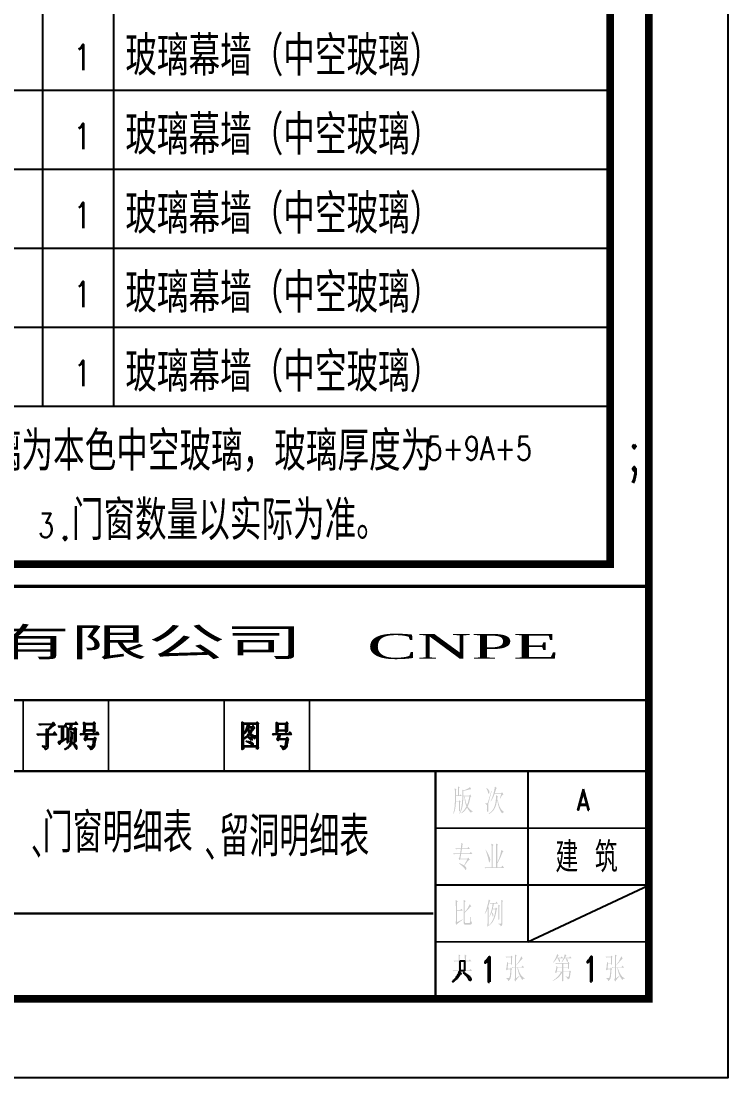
# Model space of a CAD drawing. Extents: x 535358 to 858566, y -185481 to -98609.
# Drawn here: x 637413 to 646359, y -162258 to -148887 of the extents above; entities that cross this region are included whole.
import ezdxf

# ---------------------------------------------------------------- set-up
doc = ezdxf.new("R2010")
doc.units = 0
doc.header["$LTSCALE"] = 1000
doc.header["$MEASUREMENT"] = 0
doc.layers.get('0').update_dxf_attribs({"linetype": 'CONTINUOUS'})
for name, color, linetype in [('1', 3, 'CONTINUOUS'), ('GROUND', 2, 'CONTINUOUS'), ('PUB_TEXT', 7, 'CONTINUOUS'), ('PUB_TITLE', 4, 'CONTINUOUS'), ('WINDOW', 2, 'CONTINUOUS')]:
    doc.layers.add(name, color=color, linetype=linetype)
doc.styles.add('-HZTXTSIMPLEX', font='SIMPLEX.shx', dxfattribs={"bigfont": 'HZTXT.shx'})
doc.styles.add('-华文新魏', font='SIMKAI.TTF', dxfattribs={"width": 1.5})
doc.styles.add('_OCHINESE', font='simplex.shx', dxfattribs={"bigfont": 'OCHINESE.shx'})
doc.styles.add('CHINESE-3', font='romand.shx', dxfattribs={"width": 0.8, "bigfont": 'ochinese.shx'})
doc.styles.add('OCHINESE', font='TXT', dxfattribs={"width": 0.7, "height": 200, "bigfont": 'OCHINESE'})
doc.styles.add('RT', font='TIMES.TTF', dxfattribs={"width": 1.5})

msp = doc.modelspace()

# ---------------------------------------------------------------- hatches: boundary and pattern name
at = {"layer": '1'}
h = msp.add_hatch(color=256, dxfattribs=at)
h.paths.add_polyline_path([(637749.6, -158064.7), (637749.6, -157917), (637859.8, -157917), (637835.5, -157884.1), (637818.8, -157909.8), (637749.6, -157909.8), (637749.6, -157881.2), (637761.2, -157872.2), (637751.8, -157863.2), (637762.9, -157852.1), (637773.1, -157842.3), (637782.9, -157832.9), (637791.9, -157824.8), (637800.4, -157817.5), (637808.1, -157810.7), (637821.4, -157801.8), (637832, -157797.5), (637839.7, -157797.1), (637818.8, -157762.5), (637803.9, -157780.8), (637642.5, -157780.8), (637651, -157792.8), (637661.3, -157789.4), (637672, -157788.1), (637805.1, -157788.1), (637747.5, -157858.5), (637732.6, -157845.3), (637733.9, -157892.7), (637733.9, -157909.8), (637618.2, -157909.8), (637626.7, -157921.7), (637637.4, -157918.3), (637647.6, -157917), (637733.9, -157917), (637733.9, -158044.6), (637731.3, -158060.4), (637725.3, -158064.3), (637718.1, -158063.4), (637707.8, -158062.2), (637694.2, -158059.6), (637687.8, -158058.3), (637687.8, -158065.6), (637701, -158072.8), (637711.2, -158080.9), (637718.1, -158090.3), (637721.9, -158100.1), (637722.3, -158104.8), (637733.9, -158098), (637742.4, -158089), (637747.5, -158077.9)])
h.paths.add_polyline_path([(638013, -157849.6), (638090.3, -157849.6), (638090.3, -158011.8), (638105.2, -157999.8), (638104.8, -157983.2), (638104, -157951.6), (638104, -157855.5), (638113.8, -157846.6), (638096.7, -157827.4), (638087.3, -157842.3), (638039.9, -157842.3), (638045.9, -157822.7), (638051, -157806.4), (638055.3, -157793.2), (638058.7, -157783), (638059.1, -157782.1), (638126.2, -157782.1), (638107.4, -157756.5), (638093.7, -157774.9), (637978, -157774.9), (637986.6, -157786.8), (637997.2, -157783.4), (638007.5, -157782.1), (638039.9, -157782.1), (638039.1, -157793.2), (638037.8, -157807.7), (638035.7, -157825.7), (638034, -157842.3), (638013.9, -157842.3), (637998.1, -157830.4), (637998.5, -157845.3), (637998.9, -157860.7), (637998.9, -157892.7), (637999.4, -157909.3), (637999.4, -157943.9), (637998.9, -157961.4), (637998.9, -157977.6), (637998.5, -157993), (637998.5, -158007.5), (637998.1, -158017.8), (638013, -158004.1)])
h.paths.add_polyline_path([(637963.1, -157981.5), (637978.9, -157971.2), (637983.6, -157968.2), (637981.4, -157962.3), (637943.5, -157980.2), (637943.5, -157816.7), (637985.7, -157816.7), (637968.6, -157792.8), (637956.3, -157809), (637888, -157809), (637896.5, -157821), (637906.7, -157817.5), (637917.4, -157816.7), (637929.8, -157816.7), (637929.8, -157986.2), (637913.6, -157993.9), (637901.2, -157999.4), (637891.8, -158003.2), (637885.8, -158005.4), (637885, -158005.8), (637897.4, -158034), (637902.9, -158024.6), (637910.2, -158017.8), (637914, -158014.8), (637920, -158010.5), (637927.7, -158004.9), (637937.5, -157998.1), (637949.4, -157990.4)])
h.paths.add_polyline_path([(638051.9, -158016), (638053.6, -158006.7), (638055.3, -157994.7), (638056.6, -157981), (638057.9, -157964.8), (638058.3, -157946.9), (638058.7, -157927.3), (638059.1, -157906.8), (638068.5, -157896.1), (638044.2, -157876.5), (638044.6, -157893.5), (638044.6, -157926), (638043.8, -157957.6), (638043.3, -157972.5), (638041.6, -157990.9), (638038.6, -158007.1), (638035.2, -158021.6), (638030.5, -158034.4), (638026.7, -158043.4), (638021.1, -158051.5), (638014.7, -158059.6), (638006.6, -158068.1), (637996.8, -158076.7), (637985.7, -158085.2), (637973.3, -158093.7), (637965.7, -158098.9), (637968.6, -158103.1), (637981.9, -158096.3), (637993.4, -158089.5), (638003.6, -158082.6), (638013, -158076.2), (638021.1, -158069.4), (638025.4, -158065.6), (638034, -158055.7), (638040.8, -158044.2), (638046.8, -158031)])
h.paths.add_polyline_path([(638093.7, -158037.8), (638083, -158028.9), (638069.8, -158018.2), (638060, -158010.1), (638057.9, -158014.8), (638068.1, -158028), (638077.1, -158039.5), (638084.3, -158049.3), (638089.4, -158056.6), (638097.1, -158069), (638104, -158081.4), (638108.2, -158089.5), (638115.1, -158098.9), (638119.7, -158089.9), (638120.2, -158074.5), (638115.5, -158061.3), (638113.8, -158058.3), (638109.1, -158052.8), (638102.7, -158045.9)])
h.paths.add_polyline_path([(638343.4, -157837.6), (638343.4, -157786.8), (638351.6, -157776.1), (638337, -157758.2), (638327.6, -157773.2), (638223.9, -157773.2), (638208.1, -157761.2), (638208.5, -157776.6), (638209, -157792.4), (638209, -157857.2), (638208.5, -157873), (638208.1, -157888), (638208.1, -157888.8), (638223.9, -157881.2), (638223.9, -157866.2), (638328.5, -157866.2), (638328.5, -157882.9), (638344.3, -157873.5), (638343.9, -157864.9), (638343.9, -157853)])
h.paths.add_polyline_path([(638223.9, -157780.8), (638328.5, -157780.8), (638328.5, -157858.5), (638223.9, -157858.5)], flags=16)
h.paths.add_polyline_path([(638254.2, -157912.7), (638393.8, -157912.7), (638374.6, -157885.8), (638361.4, -157905.1), (638158.6, -157905.1), (638167.1, -157917), (638176.5, -157912.7), (638236.3, -157912.7), (638232.9, -157929.8), (638229.5, -157944.3), (638227.8, -157948.6), (638220.9, -157961.8), (638215.4, -157968.2), (638227.8, -157989.2), (638237.6, -157975.5), (638334.1, -157975.5), (638331.1, -158000.7), (638328.1, -158021.6), (638325.1, -158038.2), (638321.7, -158051.5), (638318.3, -158060), (638314.8, -158065.1), (638314, -158065.6), (638307.6, -158067.7), (638298.6, -158067.7), (638287.9, -158065.6), (638274.3, -158061.3), (638262.8, -158056.6), (638261.5, -158062.6), (638274.3, -158071.5), (638284.1, -158080.9), (638290.5, -158090.8), (638293.9, -158101), (638293.9, -158103.1), (638306.7, -158098), (638316.1, -158092.9), (638318.3, -158091.2), (638326.8, -158083.1), (638332.8, -158074.5), (638335.3, -158068.6), (638337.9, -158058.7), (638340.9, -158045.5), (638343.9, -158028), (638346.9, -158007.1), (638349.8, -157984.5), (638360.1, -157974.2), (638344.3, -157951.6), (638332.8, -157968.2), (638239.3, -157968.2)])
h = msp.add_hatch(color=256, dxfattribs=at)
h.paths.add_polyline_path([(640410.1, -158040.8), (640410.1, -157785.1), (640416.5, -157776.1), (640402, -157758.2), (640393.4, -157771.9), (640228.7, -157771.9), (640212, -157758.2), (640212.4, -157775.3), (640212.9, -157791.5), (640212.9, -158074.1), (640212.4, -158089.9), (640212, -158103.1), (640227.8, -158094.2), (640227.8, -158068.6), (640395.6, -158068.6), (640395.6, -158100.1), (640411.4, -158088.2), (640410.5, -158073.3), (640410.5, -158057.5)])
h.paths.add_polyline_path([(640227.8, -157971.2), (640238.5, -157965.7), (640248.7, -157959.7), (640259, -157953.3), (640268.8, -157946), (640278.2, -157938.4), (640287.6, -157929.8), (640297, -157920.9), (640305.9, -157911.5), (640307.2, -157909.8), (640315.8, -157920.4), (640324.3, -157930.2), (640333.3, -157939.2), (640342.6, -157946.9), (640352.5, -157953.7), (640363.1, -157959.3), (640372.5, -157963.5), (640377.2, -157953.3), (640387, -157946), (640391.3, -157944.3), (640391.3, -157938.4), (640378.5, -157936.6), (640367, -157934.1), (640355.9, -157930.2), (640345.6, -157925.1), (640336.2, -157919.1), (640327.7, -157911.5), (640319.6, -157902.9), (640315.8, -157897.8), (640324.7, -157884.1), (640332.4, -157871.8), (640339.2, -157860.7), (640343.9, -157852.6), (640352.5, -157841), (640361.4, -157833.3), (640365.3, -157831.6), (640347.3, -157804.7), (640337.9, -157819.7), (640285.4, -157819.7), (640291.4, -157806.4), (640293.6, -157803), (640302.1, -157794.1), (640282, -157779.1), (640395.6, -157779.1), (640395.6, -158061.3), (640227.8, -158061.3)], flags=16)
h.paths.add_polyline_path([(640267.5, -158004.1), (640267.5, -157998.1), (640295.7, -158002.4), (640307.6, -158004.9), (640317.5, -158007.5), (640326, -158010.1), (640332.4, -158013.1), (640338.4, -158017.8), (640345.6, -158028.4), (640347.3, -158041.7), (640346.5, -158046.8), (640341.8, -158051.5), (640332.4, -158043.4), (640330.7, -158040.8), (640324.7, -158035.3), (640316.6, -158029.3), (640306.8, -158023.3), (640295.7, -158016.9), (640282.5, -158010.5)], flags=0)
h.paths.add_polyline_path([(640227.8, -157965.2), (640227.8, -157779.1), (640279.9, -157779.1), (640278.6, -157790.2), (640275.2, -157804.7), (640270.1, -157822.2), (640267.5, -157830.4), (640262.8, -157844.4), (640257.3, -157858.5), (640251.7, -157872.2), (640245.7, -157885.8), (640239.3, -157899.1), (640242.3, -157902.1), (640249.6, -157891), (640256.8, -157879), (640263.7, -157866.6), (640270.5, -157853.4), (640276.5, -157839.7), (640278.2, -157836.3), (640281.6, -157850), (640286.3, -157864.1), (640291.8, -157878.2), (640297.8, -157892.7), (640300, -157897.8), (640293.1, -157906.8), (640285.4, -157915.7), (640276.9, -157924.7), (640267.9, -157933.7), (640258.1, -157942.2), (640247.9, -157950.3), (640236.8, -157958.8)], flags=16)
h.paths.add_polyline_path([(640288.4, -157948.6), (640289.7, -157942.6), (640295.7, -157944.3), (640308.5, -157949), (640318.7, -157953.3), (640326.4, -157957.6), (640333.7, -157967), (640334.5, -157981.5), (640331.1, -157991.3), (640324.3, -157984.5), (640318.7, -157977.6), (640311.1, -157969.1), (640300.8, -157959.7)], flags=0)
h.paths.add_polyline_path([(640307.2, -157885.8), (640301.7, -157876), (640295.7, -157864.1), (640290.1, -157850), (640284.2, -157833.3), (640282, -157827.4), (640337.9, -157827.4), (640331.5, -157842.3), (640324.7, -157856), (640318.3, -157868.3), (640311.5, -157879.9)], flags=16)
h.paths.add_polyline_path([(640780.6, -157837.6), (640780.6, -157786.8), (640788.7, -157776.1), (640774.2, -157758.2), (640764.8, -157773.2), (640661.1, -157773.2), (640645.3, -157761.2), (640645.7, -157776.6), (640646.2, -157792.4), (640646.2, -157857.2), (640645.7, -157873), (640645.3, -157888), (640645.3, -157888.8), (640661.1, -157881.2), (640661.1, -157866.2), (640765.7, -157866.2), (640765.7, -157882.9), (640781.5, -157873.5), (640781.1, -157864.9), (640781.1, -157853)])
h.paths.add_polyline_path([(640661.1, -157780.8), (640765.7, -157780.8), (640765.7, -157858.5), (640661.1, -157858.5)], flags=16)
h.paths.add_polyline_path([(640691.4, -157912.7), (640831, -157912.7), (640812.2, -157885.8), (640798.6, -157905.1), (640595.8, -157905.1), (640604.3, -157917), (640613.7, -157912.7), (640673.5, -157912.7), (640670.1, -157929.8), (640666.6, -157944.3), (640664.9, -157948.6), (640658.1, -157961.8), (640652.6, -157968.2), (640664.9, -157989.2), (640674.8, -157975.5), (640771.2, -157975.5), (640768.2, -158000.7), (640765.3, -158021.6), (640762.3, -158038.2), (640758.9, -158051.5), (640755.4, -158060), (640751.9, -158065.3), (640744.8, -158067.7), (640735.8, -158067.7), (640725.1, -158065.6), (640711.5, -158061.3), (640699.9, -158056.6), (640698.7, -158062.6), (640711.5, -158071.5), (640721.3, -158080.9), (640727.7, -158090.8), (640731.1, -158101), (640731.1, -158103.1), (640743.9, -158098), (640753.3, -158092.9), (640755.4, -158091.2), (640764, -158083.1), (640770, -158074.5), (640772.5, -158068.6), (640775.1, -158058.7), (640778.1, -158045.5), (640781.1, -158028), (640784, -158007.1), (640787, -157984.5), (640797.3, -157974.2), (640781.5, -157951.6), (640770, -157968.2), (640676.9, -157968.2)])
h = msp.add_hatch(color=256, dxfattribs=at)
h.paths.add_polyline_path([(643029, -160735.8), (643029, -160719.7), (643028.6, -160707), (643028.2, -160697.7), (643051, -160714.2), (643043.8, -160723.1), (643043.8, -160776.4), (643081.4, -160776.4), (643093.7, -160758.6), (643111.4, -160784), (643043.8, -160784), (643043.8, -160898.1), (643087.3, -160898.1), (643100.8, -160879), (643119.9, -160905.7), (642904.7, -160905.7), (642894.2, -160906.5), (642884, -160910.3), (642875.6, -160898.1), (642950.4, -160898.1), (642950.4, -160784), (642918.3, -160784), (642907.7, -160784.8), (642897.6, -160788.2), (642889.1, -160776.4), (642950.4, -160776.4), (642950.4, -160737.5), (642950, -160721.8), (642949.5, -160707.5), (642949.1, -160694.8), (642972.4, -160709.6), (642964.8, -160720.1), (642964.8, -160776.4), (643029.4, -160776.4), (643029.4, -160754.8)])
h.paths.add_polyline_path([(643071.7, -160993.2), (643065.3, -160983.4), (643057.7, -160974.1), (643048.9, -160964), (643039.1, -160953.8), (643028.6, -160943.3), (643016.7, -160932.3), (643018, -160926.4), (643023.1, -160929.8), (643038.7, -160939.9), (643052.7, -160949.2), (643064.5, -160957.7), (643074.6, -160965.7), (643083.1, -160972.4), (643089.9, -160978.8), (643094.9, -160984.3), (643097.9, -160988.9), (643099.6, -160993.2), (643103.4, -161007.9), (643102.1, -161021.5), (643101.3, -161024), (643096.2, -161027), (643089, -161020.6), (643079.3, -161005), (643077.6, -161002)])
h.paths.add_polyline_path([(642928, -160999.9), (642909.8, -161018.1), (642900.5, -161026.5), (642890.8, -161034.6), (642880.7, -161042.2), (642878.5, -161036.3), (642888.3, -161026.5), (642898, -161016.4), (642906.9, -161006.3), (642915.3, -160995.7), (642922.9, -160985.5), (642930.1, -160975.4), (642936.9, -160965.3), (642945.7, -160949.6), (642953.3, -160935.7), (642958.4, -160923.8), (642961.8, -160914.5), (642983.8, -160941.2), (642972.4, -160947.1), (642962.2, -160959.8), (642952.5, -160972), (642943.6, -160982.6), (642935.6, -160991.9)])
h.paths.add_polyline_path([(642964.8, -160784), (642964.8, -160898.1), (643029.4, -160898.1), (643029.4, -160784)], flags=17)
h.paths.add_polyline_path([(642985, -160270.1), (642971.9, -160278.9), (642960.5, -160287.8), (642950.4, -160295.8), (642941.5, -160303.4), (642934.3, -160310.6), (642928.4, -160317), (642923.8, -160323.3), (642911.5, -160298), (642913.6, -160293.3), (642915.7, -160277.2), (642915.7, -160100.6), (642915.3, -160080.3), (642915.3, -160045.7), (642914.9, -160031.3), (642914.9, -160018.2), (642914.5, -160006.8), (642939.4, -160023.3), (642930.1, -160035.1), (642930.1, -160134.4), (642972.8, -160134.4), (642985, -160116.7), (643002.8, -160142), (642930.1, -160142), (642930.1, -160287.4), (642999.8, -160253.2), (643000.7, -160259.5), (642999, -160260.3)])
h.paths.add_polyline_path([(643042.1, -160300.9), (643032.4, -160297.1), (643029, -160284.9), (643028.6, -160283.2), (643028.6, -160167.4), (643039.6, -160157.6), (643049.7, -160147.9), (643059, -160139.1), (643067.5, -160130.2), (643075.5, -160121.3), (643080.6, -160115.4), (643091.1, -160103.1), (643100.8, -160094.3), (643109.3, -160089.6), (643111.8, -160088.3), (643091.1, -160060.4), (643086.9, -160071), (643081, -160083.7), (643073.4, -160097.6), (643068.3, -160106.5), (643060.7, -160117.9), (643053.1, -160128.9), (643044.6, -160139.5), (643036.2, -160149.6), (643028.6, -160158.5), (643028.6, -160033.4), (643039.1, -160021.6), (643013.4, -160003.8), (643013.4, -160017.8), (643013.8, -160032.6), (643014.2, -160048.6), (643014.2, -160292), (643015.9, -160306), (643021.8, -160315.3), (643031.1, -160319.5), (643037, -160320.4), (643091.1, -160320.4), (643102.5, -160318.2), (643109.7, -160314.4), (643117.7, -160305.1), (643121.1, -160298), (643113.9, -160288.7), (643109.7, -160275.6), (643107.6, -160264.1), (643106.3, -160248.9), (643105.5, -160230.8), (643105.5, -160223.6), (643100.4, -160223.6), (643099.6, -160246.4), (643098.7, -160264.1), (643097.9, -160278.1), (643096.2, -160287), (643096.2, -160287.4), (643089.9, -160299.2), (643084.8, -160300.9)])
h.paths.add_polyline_path([(643046.3, -159599.8), (643047.2, -159610.4), (643045.5, -159625.2), (643043.8, -159628.5), (643037, -159626.8), (643027.7, -159613.3), (643024.8, -159608.7), (643019.3, -159601.9), (643012.5, -159594.3), (643004.1, -159585.8), (642994.3, -159577), (642983.4, -159567.7), (642971.1, -159557.5), (642957.2, -159546.5), (642959.3, -159540.6), (642967.3, -159544), (642979.1, -159549.5), (643000.3, -159559.6), (643009.6, -159565.1), (643018.4, -159570.2), (643020.1, -159567.3), (643025.6, -159558), (643031.5, -159547), (643038.3, -159535.1), (643045.5, -159522), (643053.5, -159507.2), (643062, -159491.6), (642971.5, -159491.6), (642964.3, -159503.4), (642950.8, -159485.7), (642952.9, -159483.2), (642960.1, -159470.9), (642962.2, -159462.4), (642965.2, -159447.7), (642968.6, -159426.1), (642911.5, -159426.1), (642900.9, -159427.4), (642890.8, -159430.8), (642882.3, -159418.9), (642969.4, -159418.9), (642971.1, -159409.6), (642973.2, -159394.8), (642975.7, -159379.2), (642977.9, -159362.3), (642939.4, -159362.3), (642928.8, -159363.6), (642918.7, -159366.9), (642910.2, -159355.1), (642978.7, -159355.1), (642980.4, -159342.8), (642982.5, -159323), (642983.8, -159306.5), (642984.6, -159293.4), (642985, -159283.7), (643007.9, -159301.4), (642999.8, -159309), (642997.7, -159323.4), (642995.6, -159339), (642993.5, -159355.1), (643061.1, -159355.1), (643074.6, -159335.7), (643093.2, -159362.3), (642992.2, -159362.3), (642991, -159372), (642988.8, -159387.2), (642986.3, -159402.9), (642984.2, -159418.9), (643089.9, -159418.9), (643104.6, -159398.2), (643124.5, -159426.1), (642982.9, -159426.1), (642980.8, -159438.4), (642977.9, -159454.8), (642974.9, -159469.6), (642972.8, -159482.7), (643063.2, -159482.7), (643072.5, -159469.2), (643091.1, -159499.2), (643089.4, -159499.6), (643080.1, -159503.9), (643070.4, -159511.5), (643061.1, -159522.9), (643056.5, -159529.2), (643049.3, -159539.4), (643041.3, -159549.9), (643032.8, -159561.3), (643023.5, -159573.2), (643034.1, -159581.6), (643042.5, -159591.3)])
h.paths.add_polyline_path([(643707.7, -160805.9), (643724.6, -160786.5), (643731.4, -160778), (643743.2, -160764.5), (643752.9, -160755.2), (643760.1, -160750.6), (643762.7, -160749.7), (643744.1, -160718.5), (643733.1, -160745.5), (643726.7, -160758.6), (643720, -160771.7), (643719.1, -160773.4), (643712.8, -160784.4), (643706, -160794.9), (643698, -160806.4), (643689.5, -160817.8), (643680.2, -160829.2), (643679.4, -160830), (643680.7, -160835.9), (643690, -160825.8), (643698.8, -160815.7)], flags=17)
h.paths.add_polyline_path([(643730.1, -160977.5), (643724.2, -160965.3), (643718.3, -160952.2), (643713.2, -160939.1), (643708.6, -160925.1), (643704.3, -160910.7), (643700.5, -160896.4), (643697.6, -160881.2), (643695, -160865.5), (643677.3, -160865.5), (643677.3, -160997.8), (643717, -160969.5), (643719.1, -160975.4), (643714.1, -160980.9), (643702.6, -160992.7), (643692.9, -161003.7), (643684.5, -161014.3), (643676.9, -161024.4), (643670.9, -161033.7), (643665.9, -161042.2), (643656.6, -161012.6), (643662.1, -161002), (643663.8, -160986), (643663.8, -160865.5), (643640.1, -160865.5), (643629.5, -160870.2), (643621.5, -160858.3), (643663.8, -160858.3), (643663.8, -160751.4), (643663.3, -160736.6), (643663.3, -160713), (643662.9, -160703.7), (643662.9, -160696.5), (643687.9, -160712.5), (643677.3, -160724.4), (643677.3, -160858.3), (643747, -160858.3), (643760.5, -160837.2), (643780.4, -160865.5), (643700.1, -160865.5), (643701, -160867.6), (643706.9, -160885.4), (643712.8, -160902.3), (643719.1, -160917.9), (643725.9, -160931.9), (643732.6, -160944.6), (643739.4, -160956), (643746.6, -160966.1), (643754.2, -160974.6), (643761.8, -160982.2), (643769.4, -160988.1), (643777.4, -160992.7), (643785.5, -160996.1), (643785.5, -161002), (643783.4, -161002.5), (643771.1, -161004.6), (643763.1, -161011.3), (643759.7, -161021.5), (643752.1, -161012.2), (643744.5, -161001.2), (643737.3, -160989.8)])
h.paths.add_polyline_path([(643571.6, -161014.7), (643576.3, -161026.1), (643577.5, -161035), (643589, -161026.5), (643597.8, -161017.2), (643604.2, -161007.1), (643605.9, -161003.7), (643609.7, -160990.2), (643613, -160975.4), (643615.2, -160960.6), (643616, -160947.9), (643617.3, -160933.6), (643618.5, -160917.1), (643619.8, -160898.9), (643620.2, -160892.1), (643627.4, -160882), (643613, -160862.6), (643604.6, -160877.4), (643570.4, -160877.4), (643576.7, -160810.6), (643613, -160810.6), (643613, -160828.3), (643627.4, -160821.1), (643627.4, -160808.9), (643627, -160794.9), (643626.6, -160779.3), (643626.6, -160737.9), (643633.8, -160729), (643620.2, -160711.3), (643610.9, -160726.1), (643546.7, -160726.1), (643554.7, -160737.9), (643566.1, -160733.2), (643613, -160733.2), (643613, -160803.4), (643576.7, -160803.4), (643563.2, -160791.1), (643561.9, -160812.7), (643560.6, -160830.4), (643559.4, -160844.8), (643558.1, -160855.8), (643558.1, -160858.3), (643554.3, -160874.4), (643548.8, -160882), (643562.3, -160899.8), (643571.6, -160885), (643606.7, -160885), (643605.4, -160902.3), (643604.2, -160918.8), (643602.9, -160934.4), (643601.6, -160949.2), (643600.4, -160960.6), (643597, -160980.1), (643591.9, -160991.5), (643587.3, -160994.8), (643575.4, -160997), (643571.6, -160996.1), (643561.9, -160994.4), (643553.9, -160991.9), (643552.6, -160999.1), (643564, -161005.4)])
h.paths.add_polyline_path([(644161.2, -160789.5), (644151.5, -160798.8), (644149.3, -160792.8), (644156.1, -160783.1), (644163.3, -160771.7), (644170.5, -160759), (644177.2, -160745.5), (644183.2, -160732.4), (644188.6, -160718.9), (644193.3, -160704.5), (644197.1, -160690.6), (644217.8, -160709.6), (644214.8, -160712.5), (644207.7, -160722.3), (644197.9, -160737.9), (644242.7, -160737.9), (644255, -160720.1), (644272.7, -160745.5), (644212.7, -160745.5), (644219.1, -160751), (644228, -160760.7), (644233.4, -160770.4), (644234.3, -160778.9), (644229.2, -160791.1), (644226.7, -160793.7), (644220.8, -160791.1), (644220.3, -160786.5), (644216.5, -160770.4), (644212.7, -160759.9), (644206.4, -160745.5), (644193.7, -160745.5), (644191.6, -160748.9), (644184, -160760.7), (644176.4, -160772.1), (644169.6, -160779.7)])
h.paths.add_polyline_path([(644254.2, -160791.1), (644257.1, -160786.9), (644265.1, -160773), (644271.9, -160759.9), (644277.8, -160747.6), (644282, -160736.2), (644282.5, -160735.4), (644287.5, -160720.1), (644291.8, -160705.8), (644295.6, -160691.8), (644316.3, -160711.3), (644313.3, -160713.4), (644305.7, -160722.3), (644296.8, -160737.9), (644349.7, -160737.9), (644361.9, -160720.1), (644379.7, -160745.5), (644313.3, -160745.5), (644315, -160747.2), (644325.6, -160757.3), (644331.9, -160766.2), (644334.4, -160774.2), (644331.1, -160788.2), (644327.3, -160793.3), (644321.8, -160789.9), (644320.1, -160785.2), (644316.3, -160770.4), (644313.3, -160761.1), (644307, -160745.5), (644292.6, -160745.5), (644284.6, -160758.6), (644277.8, -160769.2), (644274.9, -160773.8), (644267.3, -160784), (644257.1, -160795.8)])
h.paths.add_polyline_path([(644274.9, -160999.9), (644275.3, -161015.6), (644275.7, -161032), (644260.5, -161039.2), (644260.5, -161035), (644260.9, -161021), (644261.3, -161005.8), (644261.3, -160923.4), (644258.8, -160928.5), (644251.6, -160940.7), (644244, -160952.2), (644236, -160963.1), (644227.5, -160972.9), (644218.7, -160982.2), (644209.4, -160990.2), (644204.3, -160994.8), (644194.6, -161002), (644184.8, -161008.8), (644174.7, -161015.1), (644164.6, -161021), (644154, -161026.5), (644143, -161032), (644141.7, -161027.4), (644149.3, -161022.7), (644159.1, -161016), (644168.8, -161008.8), (644178.5, -161001.2), (644197.9, -160984.3), (644205.6, -160976.7), (644214, -160967), (644222.5, -160956.8), (644230.1, -160945.4), (644237.2, -160933.6), (644243.6, -160920.5), (644191.6, -160920.5), (644184.4, -160935.3), (644168.8, -160917.5), (644178.1, -160908.6), (644178.9, -160905.2), (644181.9, -160891.7), (644184.4, -160876.9), (644187.4, -160860.9), (644189.5, -160843.1), (644205.1, -160858.3), (644261.3, -160858.3), (644261.3, -160812.3), (644204.3, -160812.3), (644193.7, -160813.1), (644183.6, -160816.5), (644175.1, -160804.7), (644329.8, -160804.7), (644340.4, -160789.9), (644354.7, -160810.6), (644346.7, -160818.2), (644346.7, -160850.3), (644347.1, -160864.7), (644347.6, -160874.4), (644333.2, -160883.3), (644333.2, -160865.5), (644274.9, -160865.5), (644274.9, -160913.3), (644350.5, -160913.3), (644361.1, -160898.1), (644375.4, -160919.2), (644366.1, -160928.1), (644365.7, -160931.5), (644363.6, -160951.7), (644361.5, -160967), (644360.2, -160977.1), (644359, -160983), (644354.7, -160996.1), (644354.3, -160997.4), (644345.4, -161006.7), (644342.1, -161009.2), (644331.1, -161014.3), (644330.2, -161007.1), (644325.2, -160997), (644316.7, -160987.7), (644304, -160978.4), (644304, -160972.4), (644305.3, -160972.9), (644320.5, -160978.4), (644331.1, -160981.3), (644337.4, -160981.3), (644345.4, -160972.4), (644345.9, -160970.8), (644347.6, -160960.6), (644349.2, -160943.7), (644351.8, -160920.5), (644274.9, -160920.5)])
h.paths.add_polyline_path([(644192.9, -160913.3), (644195.8, -160895.1), (644199.2, -160879.9), (644201.7, -160866.8), (644202.2, -160865.5), (644261.3, -160865.5), (644261.3, -160913.3)], flags=16)
h.paths.add_polyline_path([(644274.9, -160812.3), (644274.9, -160858.3), (644333.2, -160858.3), (644333.2, -160812.3)], flags=16)
h.paths.add_polyline_path([(644973, -160805.9), (644989.9, -160786.5), (644996.7, -160778), (645008.5, -160764.5), (645018.2, -160755.2), (645025.4, -160750.6), (645028, -160749.7), (645009.4, -160718.5), (644998.4, -160745.5), (644992, -160758.6), (644985.3, -160771.7), (644984.4, -160773.4), (644978.1, -160784.4), (644971.3, -160794.9), (644963.3, -160806.4), (644954.8, -160817.8), (644945.5, -160829.2), (644944.7, -160830), (644946, -160835.9), (644955.3, -160825.8), (644964.1, -160815.7)], flags=17)
h.paths.add_polyline_path([(644995.4, -160977.5), (644989.5, -160965.3), (644983.6, -160952.2), (644978.5, -160939.1), (644973.9, -160925.1), (644969.6, -160910.7), (644965.8, -160896.4), (644962.9, -160881.2), (644960.3, -160865.5), (644942.6, -160865.5), (644942.6, -160997.8), (644982.3, -160969.5), (644984.4, -160975.4), (644978.9, -160980.9), (644967.9, -160992.7), (644958.2, -161003.7), (644949.4, -161014.3), (644942.2, -161024.4), (644936.3, -161033.7), (644931.2, -161042.2), (644921.9, -161012.6), (644927.4, -161002), (644929.1, -160986), (644929.1, -160865.5), (644905.4, -160865.5), (644894.8, -160870.2), (644886.8, -160858.3), (644929.1, -160858.3), (644929.1, -160751.4), (644928.6, -160736.6), (644928.6, -160713), (644928.2, -160703.7), (644928.2, -160696.5), (644953.2, -160712.5), (644942.6, -160724.4), (644942.6, -160858.3), (645012.3, -160858.3), (645025.8, -160837.2), (645045.7, -160865.5), (644965.4, -160865.5), (644966.3, -160867.6), (644972.2, -160885.4), (644978.1, -160902.3), (644984.4, -160917.9), (644991.2, -160931.9), (644998, -160944.6), (645004.7, -160956), (645011.9, -160966.1), (645019.5, -160974.6), (645027.1, -160982.2), (645034.7, -160988.1), (645042.7, -160992.7), (645050.8, -160996.1), (645050.8, -161002), (645048.7, -161002.5), (645036.4, -161004.6), (645028.4, -161011.3), (645024.6, -161021.5), (645017.4, -161012.2), (645009.8, -161001.2), (645002.2, -160989.8)])
h.paths.add_polyline_path([(644836.9, -161014.7), (644841.6, -161026.1), (644842.9, -161035), (644854.3, -161026.5), (644863.1, -161017.2), (644869.5, -161007.1), (644871.2, -161003.7), (644875, -160990.2), (644878.4, -160975.4), (644880.5, -160960.6), (644881.3, -160947.9), (644882.6, -160933.6), (644883.8, -160917.1), (644885.1, -160898.9), (644885.5, -160892.1), (644892.7, -160882), (644878.4, -160862.6), (644869.9, -160877.4), (644835.7, -160877.4), (644842, -160810.6), (644878.4, -160810.6), (644878.4, -160828.3), (644892.7, -160821.1), (644892.3, -160808.9), (644892.3, -160794.9), (644891.9, -160779.3), (644891.9, -160737.9), (644899.1, -160729), (644885.5, -160711.3), (644876.2, -160726.1), (644812, -160726.1), (644820, -160737.9), (644831.4, -160733.2), (644878.4, -160733.2), (644878.4, -160803.4), (644842, -160803.4), (644828.5, -160791.1), (644827.2, -160812.7), (644825.9, -160830.4), (644824.7, -160844.8), (644823.4, -160855.8), (644823.4, -160858.3), (644819.6, -160874.4), (644814.1, -160882), (644827.6, -160899.8), (644836.9, -160885), (644872, -160885), (644870.7, -160902.3), (644869.5, -160918.8), (644868.2, -160934.4), (644866.9, -160949.2), (644865.7, -160960.6), (644862.3, -160980.1), (644857.2, -160991.5), (644852.2, -160994.8), (644840.7, -160997), (644836.9, -160996.1), (644827.2, -160994.4), (644819.2, -160991.9), (644817.9, -160999.1), (644829.3, -161005.4)])
h.paths.add_polyline_path([(643452.5, -160218.9), (643452.5, -160096.8), (643452, -160081.2), (643451.6, -160066.4), (643474.4, -160081.2), (643465.1, -160093), (643465.1, -160210.9), (643465.6, -160228.6), (643466, -160250.2), (643451.6, -160260.8), (643451.6, -160257.8), (643452, -160236.7)])
h.paths.add_polyline_path([(643475.7, -160307.3), (643464.3, -160306.4), (643453.7, -160305.1), (643453.7, -160311.5), (643466.4, -160317), (643476.1, -160324.6), (643481.6, -160333.9), (643483.7, -160342.3), (643493, -160336), (643500.2, -160326.7), (643504, -160314), (643505.7, -160298.4), (643505.7, -160029.2), (643515, -160020.3), (643490.9, -160005.5), (643491.3, -160024.5), (643491.8, -160041.4), (643491.8, -160056.6), (643492.2, -160069.7), (643492.2, -160292), (643488.4, -160305.1), (643483.7, -160306.8)])
h.paths.add_polyline_path([(643384, -160116.7), (643415.3, -160116.7), (643423.3, -160101.9), (643440.2, -160121.3), (643431.7, -160130.2), (643431.3, -160134), (643427.9, -160152.2), (643425, -160169.1), (643421.6, -160185.1), (643417.8, -160199.9), (643414, -160213.4), (643410.2, -160225.7), (643406, -160237.1), (643401.3, -160247.7), (643394.1, -160262.9), (643387.4, -160275.6), (643381, -160286.1), (643374.7, -160295), (643373.8, -160295.8), (643365.8, -160304.7), (643356.9, -160314), (643347.6, -160322.5), (643337.1, -160330.5), (643335, -160326.3), (643345.1, -160316.1), (643353.6, -160306), (643361.6, -160295.4), (643369.2, -160284.4), (643375.5, -160272.6), (643380.2, -160264.1), (643386.1, -160251.5), (643392, -160237.9), (643397.1, -160223.6), (643401.7, -160208.8), (643403.4, -160202), (643406.4, -160188.5), (643409.3, -160174.1), (643412.3, -160158.5), (643414.8, -160142), (643417.4, -160124.3), (643381.9, -160124.3), (643378.5, -160135.2), (643374.3, -160149.6), (643369.6, -160162.7), (643373.4, -160166.5), (643382.7, -160176.7), (643389.1, -160186.4), (643392.4, -160197.8), (643389.1, -160211.7), (643384, -160218.1), (643379.8, -160207.5), (643377.7, -160197.8), (643373.4, -160183.8), (643367.5, -160168.6), (643362.9, -160180), (643356.5, -160192.7), (643350.2, -160205.8), (643342.6, -160219.3), (643339.2, -160216.4), (643342.2, -160209.6), (643347.6, -160195.3), (643352.7, -160180.5), (643357.8, -160166.5), (643362, -160152.2), (643369.6, -160124.3), (643371.7, -160114.1), (643375.1, -160096.8), (643377.7, -160081.2), (643379.8, -160066.8), (643381, -160054.5), (643366.2, -160054.5), (643356.9, -160058.8), (643348.5, -160046.9), (643418.2, -160046.9), (643430.9, -160029.2), (643448.2, -160054.5), (643397.5, -160054.5), (643397.1, -160055.4), (643395, -160066.8), (643392, -160080.7), (643388.2, -160097.2)])
h.paths.add_polyline_path([(643302, -160152.6), (643308.8, -160137.8), (643316.4, -160121.3), (643316.4, -160298.8), (643316, -160315.7), (643315.5, -160335.1), (643315.5, -160344), (643331.2, -160333.5), (643330.3, -160316.5), (643330.3, -160300.5), (643329.9, -160285.3), (643329.9, -160118.3), (643337.1, -160107.8), (643323.6, -160098.9), (643326.1, -160090.5), (643329.5, -160079), (643333.7, -160064.7), (643338.8, -160046.9), (643345.1, -160026.6), (643345.5, -160024.5), (643354, -160017.3), (643331.2, -160000.9), (643329.5, -160012.7), (643326.9, -160026.2), (643324.4, -160041.4), (643320.6, -160058.3), (643316.4, -160076.5), (643313, -160090), (643308.8, -160103.6), (643304.5, -160117.5), (643299.9, -160131.9), (643294.8, -160146.2), (643289.3, -160161), (643283.4, -160175.8), (643281.3, -160182.2), (643284.3, -160185.1), (643289.7, -160176.2), (643295.2, -160165.7)])
h.paths.add_polyline_path([(643344.7, -159525.8), (643349.3, -159513.2), (643351, -159498.4), (643349.8, -159485.7), (643348.1, -159479.4), (643345.1, -159471.3), (643340.9, -159461.6), (643335.8, -159450.2), (643329.5, -159436.7), (643322.3, -159421.9), (643313.4, -159405), (643303.7, -159386.8), (643295.7, -159371.2), (643291.4, -159374.1), (643298.6, -159394), (643304.5, -159412.6), (643310.5, -159429.5), (643315.1, -159445.1), (643319.3, -159459.5), (643323.1, -159473), (643328.6, -159495), (643329.9, -159503.4), (643333.7, -159522.5), (643337.9, -159530.9), (643343, -159528.4)], flags=17)
h.paths.add_polyline_path([(643438.9, -159595.6), (643488.8, -159595.6), (643505.7, -159571.9), (643527.3, -159603.2), (643309.2, -159603.2), (643298.6, -159604), (643288.5, -159607.4), (643280, -159595.6), (643367.5, -159595.6), (643367.5, -159342), (643367.1, -159327.2), (643366.7, -159311.2), (643366.2, -159294.2), (643391.2, -159310.3), (643381.9, -159320.9), (643381.9, -159595.6), (643424.6, -159595.6), (643424.6, -159342), (643424.1, -159328.1), (643424.1, -159311.6), (643423.3, -159292.6), (643449.5, -159307.3), (643438.9, -159320.9), (643438.9, -159534.7), (643449.1, -159513.2), (643455, -159498.4), (643460.9, -159484), (643466.4, -159469.6), (643471, -159455.3), (643475.3, -159440.9), (643479.5, -159426.9), (643486.3, -159399.1), (643488.8, -159385.1), (643490.9, -159371.2), (643518, -159396.5), (643506.5, -159404.1), (643500.2, -159420.2), (643493.4, -159437.1), (643487.1, -159452.7), (643480.8, -159467.5), (643474.4, -159481.5), (643468.1, -159494.6), (643462.2, -159506.8), (643456.3, -159518.2), (643450.3, -159528.4), (643444.4, -159538.1), (643438.9, -159546.5)])
h.paths.add_polyline_path([(643033.2, -158726.3), (643036.6, -158743.2), (643040, -158758.8), (643043.8, -158772.7), (643048, -158785.8), (643052.2, -158797.3), (643056.9, -158807), (643060.3, -158798.9), (643064.5, -158786.3), (643069.1, -158773.2), (643072.9, -158758.8), (643076.8, -158744), (643080.6, -158727.9), (643083.9, -158711.5), (643086.9, -158694.1), (643027.7, -158694.1), (643029.8, -158707.7)], flags=16)
h.paths.add_polyline_path([(643117.7, -158878.8), (643108.4, -158872.5), (643099.1, -158864.9), (643090.3, -158856.4), (643081.4, -158846.3), (643072.9, -158835.3), (643064.9, -158823.5), (643070, -158813.3), (643074.6, -158802.3), (643079.3, -158790.1), (643083.5, -158776.5), (643087.7, -158761.8), (643092, -158745.7), (643095.8, -158728.4), (643099.1, -158709.8), (643100.4, -158703), (643111.8, -158695.8), (643096.2, -158671.7), (643086, -158687), (643010, -158687), (643010, -158629.1), (643027.7, -158624.4), (643042.9, -158620.6), (643056, -158617.6), (643067.5, -158614.7), (643076.3, -158612.6), (643083.1, -158610.9), (643087.3, -158609.6), (643088.2, -158609.6), (643099.6, -158608.3), (643108.9, -158607.9), (643094.1, -158578.3), (643089, -158583.8), (643082.7, -158588.9), (643074.6, -158594.4), (643065.3, -158599.5), (643054.4, -158604.5), (643042.1, -158609.6), (643028.2, -158614.3), (643012.9, -158618.9), (643010, -158619.8), (642995.6, -158609.6), (642996, -158626.1), (642996, -158642.2), (642996.5, -158658.2), (642996.5, -158720.8), (642996, -158735.6), (642995.2, -158751.2), (642993.9, -158766.8), (642992.2, -158782.9), (642990.5, -158799.8), (642989.3, -158809.9), (642984.2, -158841.2), (642980.4, -158856), (642976.6, -158870.4), (642971.9, -158884.3), (642966.4, -158898.3), (642960.5, -158911.4), (642960.1, -158912.6), (642963.5, -158916.9), (642969, -158907.6), (642974.5, -158897.8), (642979.6, -158887.3), (642984.6, -158875.9), (642988.8, -158863.6), (642992.7, -158850.9), (642999.4, -158823), (643001.9, -158807.8), (643004.5, -158792.2), (643006.2, -158775.7), (643007.9, -158758.4), (643008.7, -158740.6), (643009.6, -158722), (643010, -158702.6), (643010, -158694.1), (643022.7, -158694.1), (643024.3, -158713.2), (643026.5, -158731.3), (643029, -158748.2), (643032, -158763.9), (643034.9, -158778.7), (643038.7, -158792.2), (643042.5, -158804.9), (643046.7, -158816.7), (643049.7, -158823.5), (643042.1, -158836.1), (643034.5, -158848), (643026.9, -158859), (643018.9, -158869.9), (643001.9, -158889.4), (642993.1, -158897.8), (642985, -158905), (642986.3, -158910.9), (642996.5, -158904.6), (643006.2, -158897.8), (643015.5, -158889.8), (643024.3, -158881.4), (643033.2, -158872.1), (643041.7, -158861.9), (643049.7, -158850.9), (643057.3, -158839.1), (643057.7, -158838.2), (643065.8, -158851.8), (643073.4, -158864), (643081.4, -158875.9), (643089.4, -158886), (643097.5, -158895.3), (643105.5, -158903.8), (643106.8, -158905), (643114.4, -158893.6), (643123.7, -158889.8), (643127.5, -158890.2), (643127.5, -158884.3)])
h.paths.add_polyline_path([(642943.6, -158637.1), (642943.6, -158685.3), (642916.6, -158685.3), (642916.6, -158621.4), (642925, -158610.9), (642902.2, -158594.8), (642902.2, -158605), (642902.6, -158617.2), (642903.1, -158632), (642903.5, -158648.5), (642903.5, -158666.7), (642903.9, -158687.4), (642903.9, -158732.2), (642903.5, -158749.1), (642903.1, -158765.1), (642902.6, -158780.3), (642902.2, -158794.3), (642901.4, -158807.8), (642900.9, -158812.9), (642899.7, -158827.3), (642897.6, -158841.6), (642895.5, -158856.8), (642892.5, -158872.1), (642885.7, -158904.2), (642883.2, -158913.9), (642887.4, -158916.9), (642892.5, -158905), (642897.1, -158892.3), (642901.4, -158878.8), (642904.7, -158865.3), (642908.1, -158850.5), (642910.7, -158835.3), (642912.8, -158819.7), (642914.5, -158803.2), (642915.7, -158786.3), (642916.6, -158768.5), (642916.6, -158765.6), (642953.8, -158765.6), (642953.8, -158890.2), (642968.6, -158879.7), (642968.1, -158870.4), (642968.1, -158858.5), (642967.7, -158844.6), (642967.7, -158809.9), (642967.3, -158789.2), (642967.3, -158774.4), (642977, -158765.6), (642962.2, -158744.8), (642952.9, -158757.9), (642916.6, -158757.9), (642916.6, -158692.9), (642991.4, -158692.9), (642975.7, -158670.5), (642965.2, -158685.3), (642955.9, -158685.3), (642955.9, -158594.8), (642964.3, -158584.3), (642942.4, -158569.5), (642942.8, -158579.2), (642943.2, -158590.6), (642943.2, -158619.8)])
h.paths.add_polyline_path([(643457.1, -158790.5), (643453.7, -158776.1), (643450.3, -158761.3), (643447.4, -158745.3), (643444.8, -158728.4), (643442.7, -158711), (643442.3, -158706), (643448.2, -158698.8), (643424.6, -158681), (643424.1, -158699.6), (643423.3, -158717.8), (643422, -158735.1), (643420.3, -158751.2), (643418.2, -158766.8), (643415.7, -158781.6), (643412.7, -158795.1), (643409.3, -158808.2), (643405.5, -158820.1), (643402.6, -158827.7), (643397.5, -158839.9), (643392, -158851.3), (643385.3, -158861.9), (643378.1, -158872.5), (643369.6, -158882.2), (643360.7, -158891.5), (643351, -158900.4), (643340.5, -158908.8), (643329.5, -158916.9), (643329.1, -158916.9), (643331.2, -158921.5), (643341.3, -158916.4), (643351.5, -158910.5), (643361.2, -158903.3), (643370.5, -158895.7), (643379.3, -158886.8), (643387.8, -158877.1), (643395.8, -158866.1), (643402.6, -158856), (643408.5, -158846.3), (643413.6, -158835.7), (643418.6, -158823.9), (643422.9, -158811.2), (643426.7, -158797.3), (643430.1, -158782.5), (643433, -158766.8), (643435.6, -158749.9), (643437.2, -158731.7), (643438.9, -158712.7), (643438.9, -158710.6), (643440.2, -158727.9), (643441.5, -158744.8), (643443.2, -158761.3), (643445.7, -158777), (643448.2, -158791.8), (643451.6, -158806.1), (643455.4, -158819.7), (643459.2, -158832.3), (643459.6, -158833.6), (643465.1, -158848.8), (643471, -158863.2), (643477.4, -158876.3), (643484.2, -158888.1), (643491.3, -158899.1), (643498.9, -158908.8), (643502.3, -158912.6), (643509.5, -158902.5), (643519.2, -158897.8), (643525.1, -158897.8), (643526.4, -158893.2), (643516.3, -158887.3), (643507, -158880.1), (643498.1, -158871.2), (643490.1, -158861.5), (643482.5, -158850.1), (643475.7, -158837.4), (643471, -158827.7), (643466, -158816.3), (643461.3, -158804)])
h.paths.add_polyline_path([(643493.4, -158695), (643485.8, -158707.7), (643476.5, -158723.7), (643473.2, -158720.8), (643490.1, -158667.5), (643404.7, -158667.5), (643403.9, -158669.6), (643398.4, -158683.6), (643392.9, -158697.1), (643386.9, -158710.6), (643385.7, -158713.6), (643380.6, -158724.6), (643373.8, -158736.4), (643366.2, -158749.1), (643356.9, -158762.6), (643354, -158757.9), (643354.8, -158756.3), (643361.2, -158744), (643367.5, -158730.9), (643373, -158717.8), (643378.5, -158703.9), (643383.6, -158689.9), (643388.2, -158675.1), (643392.4, -158659.9), (643395.8, -158645.5), (643400.1, -158628.2), (643403.4, -158612.1), (643406.4, -158597.8), (643408.5, -158584.3), (643409.8, -158572.4), (643432.6, -158590.2), (643430.1, -158595.7), (643423.3, -158609.6), (643421.6, -158614.3), (643412.7, -158640.9), (643406.8, -158659.9), (643488.8, -158659.9), (643500.2, -158643.8), (643518.8, -158671.7), (643510.4, -158675.5), (643501.5, -158684), (643499.4, -158686.1)])
h.paths.add_polyline_path([(643321.4, -158893.2), (643315.5, -158891.1), (643309.2, -158881.4), (643308.8, -158880.1), (643307.5, -158867.8), (643309.2, -158848.8), (643310, -158841.6), (643311.3, -158824.7), (643311.3, -158811.6), (643309.2, -158805.7), (643301.6, -158797.7), (643288.5, -158790.9), (643288.5, -158784.6), (643296.9, -158786.3), (643308.3, -158785.8), (643315.5, -158781.6), (643318.5, -158775.7), (643321, -158768.5), (643324.4, -158759.2), (643332.9, -158733.9), (643337.9, -158717.4), (643343.8, -158698.4), (643350.2, -158677.2), (643357.4, -158653.6), (643365.4, -158627.4), (643369.6, -158630.3), (643364.6, -158648.5), (643357.8, -158673.8), (643351.5, -158696.7), (643346, -158717), (643341.3, -158735.1), (643337.1, -158750.3), (643333.7, -158762.6), (643331.2, -158772.7), (643329.1, -158780.3), (643327.8, -158785.4), (643326.9, -158788), (643325.7, -158793.4), (643324.8, -158811.6), (643324.8, -158814.2), (643325.2, -158827.7), (643326.1, -158843.7), (643327.8, -158861.9), (643328.6, -158875.9), (643326.9, -158889.4)])
h.paths.add_polyline_path([(643337.1, -158656.9), (643341.3, -158643.8), (643339.6, -158630.7), (643335, -158621.4), (643328.2, -158612.6), (643319.8, -158603.7), (643309.6, -158594.8), (643302, -158588.9), (643299.9, -158593.1), (643307.9, -158606.7), (643314.7, -158620.2), (643319.8, -158633.3), (643323.1, -158646), (643323.6, -158648.1), (643327.8, -158662.9), (643332.9, -158663.7)])

# ---------------------------------------------------------------- linework, layer by layer
at = {"const_width": 100}
msp.add_lwpolyline([(644869, -155758.5), (644869, -141258.5), (628098.1, -141258.5), (628098.1, -155758.5), (644869, -155758.5)], dxfattribs=at)
at = {"layer": '1', "const_width": 45}
msp.add_lwpolyline([(629158.7, -156038.8), (645358.7, -156038.8), (645358.7, -161258.4), (629158.7, -161258.4)], close=True, dxfattribs=at)
at = {"layer": '1'}
for points, const_width in [([(629158.7, -157478.4), (645358.7, -157478.4)], 27), ([(637438.7, -157478.4), (637438.7, -158378.4)], 22.5), ([(638518.7, -157478.4), (638518.7, -158378.4)], 22.5), ([(639983.7, -157478.4), (639983.7, -158378.4)], 22.5), ([(641063.7, -157478.4), (641063.7, -158378.4)], 22.5), ([(634558.7, -158378.4), (645358.7, -158378.4)], 27), ([(642658.7, -158378.4), (642658.7, -161258.4)], 27), ([(643828.7, -158378.4), (643828.7, -160538.4)], 22.5), ([(645358.7, -159098.4), (642658.7, -159098.4)], 22.5), ([(645358.7, -159818.4), (642658.7, -159818.4)], 22.5), ([(634544.7, -160178.2), (642629.2, -160178.2)], 27), ([(645358.7, -160538.4), (642658.7, -160538.4)], 22.5)]:
    msp.add_lwpolyline(points, dxfattribs=dict(at, const_width=const_width))
for points in [[(637808.1, -157810.7), (637800.4, -157817.5), (637791.9, -157824.8), (637782.9, -157832.9), (637773.1, -157842.3), (637762.9, -157852.1), (637751.8, -157863.2), (637761.2, -157872.2), (637749.6, -157881.2), (637749.6, -157909.8), (637818.8, -157909.8), (637835.5, -157884.1), (637859.8, -157917), (637749.6, -157917), (637749.6, -158064.7), (637747.5, -158077.9), (637742.4, -158089), (637733.9, -158098), (637722.3, -158104.8), (637721.9, -158100.1), (637718.1, -158090.3), (637711.2, -158080.9), (637701, -158072.8), (637687.8, -158065.6), (637687.8, -158058.3), (637694.2, -158059.6), (637707.8, -158062.2), (637718.1, -158063.4), (637725.3, -158064.3), (637731.3, -158060.4), (637733.9, -158044.6), (637733.9, -157917), (637647.6, -157917), (637637.4, -157918.3), (637626.7, -157921.7), (637618.2, -157909.8), (637733.9, -157909.8), (637733.9, -157892.7), (637732.6, -157845.3), (637747.5, -157858.5), (637805.1, -157788.1), (637672, -157788.1), (637661.3, -157789.4), (637651, -157792.8), (637642.5, -157780.8), (637803.9, -157780.8), (637818.8, -157762.5), (637839.7, -157797.1), (637832, -157797.5), (637821.4, -157801.8)], [(637998.5, -157993), (637998.9, -157977.6), (637998.9, -157961.4), (637999.4, -157943.9), (637999.4, -157909.3), (637998.9, -157892.7), (637998.9, -157860.7), (637998.5, -157845.3), (637998.1, -157830.4), (638013.9, -157842.3), (638034, -157842.3), (638035.7, -157825.7), (638037.8, -157807.7), (638039.1, -157793.2), (638039.9, -157782.1), (638007.5, -157782.1), (637997.2, -157783.4), (637986.6, -157786.8), (637978, -157774.9), (638093.7, -157774.9), (638107.4, -157756.5), (638126.2, -157782.1), (638059.1, -157782.1), (638058.7, -157783), (638055.3, -157793.2), (638051, -157806.4), (638045.9, -157822.7), (638039.9, -157842.3), (638087.3, -157842.3), (638096.7, -157827.4), (638113.8, -157846.6), (638104, -157855.5), (638104, -157951.6), (638104.8, -157983.2), (638105.2, -157999.8), (638090.3, -158011.8), (638090.3, -157849.6), (638013, -157849.6), (638013, -158004.1), (637998.1, -158017.8), (637998.5, -158007.5)], [(638327.6, -157773.2), (638337, -157758.2), (638351.6, -157776.1), (638343.4, -157786.8), (638343.4, -157837.6), (638343.9, -157853), (638343.9, -157864.9), (638344.3, -157873.5), (638328.5, -157882.9), (638328.5, -157866.2), (638223.9, -157866.2), (638223.9, -157881.2), (638208.1, -157888.8), (638208.1, -157888), (638208.5, -157873), (638209, -157857.2), (638209, -157792.4), (638208.5, -157776.6), (638208.1, -157761.2), (638223.9, -157773.2)], [(638223.9, -157858.5), (638223.9, -157780.8), (638328.5, -157780.8), (638328.5, -157858.5)], [(640395.6, -158100.1), (640395.6, -158068.6), (640227.8, -158068.6), (640227.8, -158094.2), (640212, -158103.1), (640212.4, -158089.9), (640212.9, -158074.1), (640212.9, -157791.5), (640212.4, -157775.3), (640212, -157758.2), (640228.7, -157771.9), (640393.4, -157771.9), (640402, -157758.2), (640416.5, -157776.1), (640410.1, -157785.1), (640410.1, -158040.8), (640410.5, -158057.5), (640410.5, -158073.3), (640411.4, -158088.2)], [(640281.6, -157850), (640286.3, -157864.1), (640291.8, -157878.2), (640297.8, -157892.7), (640300, -157897.8), (640293.1, -157906.8), (640285.4, -157915.7), (640276.9, -157924.7), (640267.9, -157933.7), (640258.1, -157942.2), (640247.9, -157950.3), (640236.8, -157958.8), (640227.8, -157965.2), (640227.8, -157779.1), (640279.9, -157779.1), (640278.6, -157790.2), (640275.2, -157804.7), (640270.1, -157822.2), (640267.5, -157830.4), (640262.8, -157844.4), (640257.3, -157858.5), (640251.7, -157872.2), (640245.7, -157885.8), (640239.3, -157899.1), (640242.3, -157902.1), (640249.6, -157891), (640256.8, -157879), (640263.7, -157866.6), (640270.5, -157853.4), (640276.5, -157839.7), (640278.2, -157836.3)], [(640342.6, -157946.9), (640352.5, -157953.7), (640363.1, -157959.3), (640372.5, -157963.5), (640377.2, -157953.3), (640387, -157946), (640391.3, -157944.3), (640391.3, -157938.4), (640378.5, -157936.6), (640367, -157934.1), (640355.9, -157930.2), (640345.6, -157925.1), (640336.2, -157919.1), (640327.7, -157911.5), (640319.6, -157902.9), (640315.8, -157897.8), (640324.7, -157884.1), (640332.4, -157871.8), (640339.2, -157860.7), (640343.9, -157852.6), (640352.5, -157841), (640361.4, -157833.3), (640365.3, -157831.6), (640347.3, -157804.7), (640337.9, -157819.7), (640285.4, -157819.7), (640291.4, -157806.4), (640293.6, -157803), (640302.1, -157794.1), (640282, -157779.1), (640395.6, -157779.1), (640395.6, -158061.3), (640227.8, -158061.3), (640227.8, -157971.2), (640238.5, -157965.7), (640248.7, -157959.7), (640259, -157953.3), (640268.8, -157946), (640278.2, -157938.4), (640287.6, -157929.8), (640297, -157920.9), (640305.9, -157911.5), (640307.2, -157909.8), (640315.8, -157920.4), (640324.3, -157930.2), (640333.3, -157939.2)], [(640764.8, -157773.2), (640774.2, -157758.2), (640788.7, -157776.1), (640780.6, -157786.8), (640780.6, -157837.6), (640781.1, -157853), (640781.1, -157864.9), (640781.5, -157873.5), (640765.7, -157882.9), (640765.7, -157866.2), (640661.1, -157866.2), (640661.1, -157881.2), (640645.3, -157888.8), (640645.3, -157888), (640645.7, -157873), (640646.2, -157857.2), (640646.2, -157792.4), (640645.7, -157776.6), (640645.3, -157761.2), (640661.1, -157773.2)], [(640765.7, -157858.5), (640765.7, -157780.8), (640661.1, -157780.8), (640661.1, -157858.5)], [(637910.2, -158017.8), (637902.9, -158024.6), (637897.4, -158034), (637885, -158005.8), (637885.8, -158005.4), (637891.8, -158003.2), (637901.2, -157999.4), (637913.6, -157993.9), (637929.8, -157986.2), (637929.8, -157816.7), (637917.4, -157816.7), (637906.7, -157817.5), (637896.5, -157821), (637888, -157809), (637956.3, -157809), (637968.6, -157792.8), (637985.7, -157816.7), (637943.5, -157816.7), (637943.5, -157980.2), (637981.4, -157962.3), (637983.6, -157968.2), (637978.9, -157971.2), (637963.1, -157981.5), (637949.4, -157990.4), (637937.5, -157998.1), (637927.7, -158004.9), (637920, -158010.5), (637914, -158014.8)], [(638025.4, -158065.6), (638034, -158055.7), (638040.8, -158044.2), (638046.8, -158031), (638051.9, -158016), (638053.6, -158006.7), (638055.3, -157994.7), (638056.6, -157981), (638057.9, -157964.8), (638058.3, -157946.9), (638058.7, -157927.3), (638059.1, -157906.8), (638068.5, -157896.1), (638044.2, -157876.5), (638044.6, -157893.5), (638044.6, -157926), (638043.8, -157957.6), (638043.3, -157972.5), (638041.6, -157990.9), (638038.6, -158007.1), (638035.2, -158021.6), (638030.5, -158034.4), (638026.7, -158043.4), (638021.1, -158051.5), (638014.7, -158059.6), (638006.6, -158068.1), (637996.8, -158076.7), (637985.7, -158085.2), (637973.3, -158093.7), (637965.7, -158098.9), (637968.6, -158103.1), (637981.9, -158096.3), (637993.4, -158089.5), (638003.6, -158082.6), (638013, -158076.2), (638021.1, -158069.4)], [(638158.6, -157905.1), (638361.4, -157905.1), (638374.6, -157885.8), (638393.8, -157912.7), (638254.2, -157912.7), (638239.3, -157968.2), (638332.8, -157968.2), (638344.3, -157951.6), (638360.1, -157974.2), (638349.8, -157984.5), (638346.9, -158007.1), (638343.9, -158028), (638340.9, -158045.5), (638337.9, -158058.7), (638335.3, -158068.6), (638332.8, -158074.5), (638326.8, -158083.1), (638318.3, -158091.2), (638316.1, -158092.9), (638306.7, -158098), (638293.9, -158103.1), (638293.9, -158101), (638290.5, -158090.8), (638284.1, -158080.9), (638274.3, -158071.5), (638261.5, -158062.6), (638262.8, -158056.6), (638274.3, -158061.3), (638287.9, -158065.6), (638298.6, -158067.7), (638307.6, -158067.7), (638314, -158065.6), (638314.8, -158065.1), (638318.3, -158060), (638321.7, -158051.5), (638325.1, -158038.2), (638328.1, -158021.6), (638331.1, -158000.7), (638334.1, -157975.5), (638237.6, -157975.5), (638227.8, -157989.2), (638215.4, -157968.2), (638220.9, -157961.8), (638227.8, -157948.6), (638229.5, -157944.3), (638232.9, -157929.8), (638236.3, -157912.7), (638176.5, -157912.7), (638167.1, -157917)], [(640311.5, -157879.9), (640318.3, -157868.3), (640324.7, -157856), (640331.5, -157842.3), (640337.9, -157827.4), (640282, -157827.4), (640284.2, -157833.3), (640290.1, -157850), (640295.7, -157864.1), (640301.7, -157876), (640307.2, -157885.8)], [(640595.8, -157905.1), (640798.6, -157905.1), (640812.2, -157885.8), (640831, -157912.7), (640691.4, -157912.7), (640676.9, -157968.2), (640770, -157968.2), (640781.5, -157951.6), (640797.3, -157974.2), (640787, -157984.5), (640784, -158007.1), (640781.1, -158028), (640778.1, -158045.5), (640775.1, -158058.7), (640772.5, -158068.6), (640770, -158074.5), (640764, -158083.1), (640755.4, -158091.2), (640753.3, -158092.9), (640743.9, -158098), (640731.1, -158103.1), (640731.1, -158101), (640727.7, -158090.8), (640721.3, -158080.9), (640711.5, -158071.5), (640698.7, -158062.6), (640699.9, -158056.6), (640711.5, -158061.3), (640725.1, -158065.6), (640735.8, -158067.7), (640744.8, -158067.7), (640751.2, -158065.6), (640752, -158065.1), (640755.4, -158060), (640758.9, -158051.5), (640762.3, -158038.2), (640765.3, -158021.6), (640768.2, -158000.7), (640771.2, -157975.5), (640674.8, -157975.5), (640664.9, -157989.2), (640652.6, -157968.2), (640658.1, -157961.8), (640664.9, -157948.6), (640666.6, -157944.3), (640670.1, -157929.8), (640673.5, -157912.7), (640613.7, -157912.7), (640604.3, -157917)], [(638077.1, -158039.5), (638084.3, -158049.3), (638089.4, -158056.6), (638097.1, -158069), (638104, -158081.4), (638108.2, -158089.5), (638115.1, -158098.9), (638119.8, -158089.9), (638119.8, -158089.5), (638120.2, -158074.5), (638115.5, -158061.3), (638113.8, -158058.3), (638109.1, -158052.8), (638102.7, -158045.9), (638093.7, -158037.8), (638083, -158028.9), (638069.8, -158018.2), (638060, -158010.1), (638057.9, -158014.8), (638068.1, -158028)], [(640341.8, -158051.5), (640332.4, -158043.4), (640330.7, -158040.8), (640324.7, -158035.3), (640316.6, -158029.3), (640306.8, -158023.3), (640295.7, -158016.9), (640282.5, -158010.5), (640267.5, -158004.1), (640267.5, -157998.1), (640295.7, -158002.4), (640307.6, -158004.9), (640317.5, -158007.5), (640326, -158010.1), (640332.4, -158013.1), (640338.4, -158017.8), (640345.6, -158028.4), (640347.3, -158041.7), (640346.5, -158046.8)], [(640331.1, -157991.3), (640324.3, -157984.5), (640318.7, -157977.6), (640311.1, -157969.1), (640300.8, -157959.7), (640288.4, -157948.6), (640289.7, -157942.6), (640295.7, -157944.3), (640308.5, -157949), (640318.7, -157953.3), (640326.4, -157957.6), (640333.7, -157967), (640334.5, -157981.5)], [(642964, -160782.7), (642964, -160897.9), (643029.3, -160897.9), (643029.3, -160782.7)], [(642926.9, -161000.8), (642908.5, -161019.2), (642899.1, -161027.7), (642889.3, -161035.8), (642879.1, -161043.5), (642876.9, -161037.5), (642886.8, -161027.7), (642896.6, -161017.5), (642905.5, -161007.2), (642914.1, -160996.5), (642921.8, -160986.3), (642929, -160976.1), (642935.8, -160965.8), (642944.8, -160950), (642952.5, -160935.9), (642957.6, -160924), (642961, -160914.6), (642983.2, -160941.5), (642971.7, -160947.4), (642961.5, -160960.3), (642951.6, -160972.6), (642942.7, -160983.3), (642934.6, -160992.7)], [(643072, -160994), (643065.6, -160984.2), (643057.9, -160974.8), (643049, -160964.5), (643039.1, -160954.3), (643028.5, -160943.6), (643016.5, -160932.5), (643017.8, -160926.5), (643022.9, -160929.9), (643038.7, -160940.2), (643052.8, -160949.6), (643064.8, -160958.1), (643075, -160966.2), (643083.5, -160973.1), (643090.4, -160979.5), (643095.5, -160985), (643098.5, -160989.7), (643100.2, -160994), (643104, -161008.9), (643102.8, -161022.6), (643101.9, -161025.1), (643096.8, -161028.1), (643089.5, -161021.7), (643079.7, -161005.9), (643078, -161002.9)]]:
    msp.add_lwpolyline(points, close=True, dxfattribs=at)
at = {"layer": 'GROUND'}
for p, q in [((637682.9, -141258.5), (637682.9, -153758.5)), ((638583.9, -141258.5), (638583.9, -153758.5)), ((644869, -141258.5), (644869, -155758.5)), ((628098.1, -149758.5), (644869, -149758.5)), ((628098.1, -150758.5), (644869, -150758.5)), ((628098.1, -151758.5), (644869, -151758.5)), ((628098.1, -152758.5), (644869, -152758.5)), ((628098.1, -153758.5), (644869, -153758.5)), ((628098.1, -155758.5), (644869, -155758.5)), ((628098.1, -155758.5), (644869, -155758.5)), ((628098.1, -155758.5), (644869, -155758.5)), ((628098.1, -155758.5), (644869, -155758.5)), ((628098.1, -155758.5), (644869, -155758.5))]:
    msp.add_line(p, q, dxfattribs=at)
at = {"layer": 'PUB_TITLE'}
msp.add_lwpolyline([(586958.7, -162258.4), (586958.7, -120258.4), (646358.7, -120258.4), (646358.7, -162258.4)], close=True, dxfattribs=at)
at = {"layer": 'PUB_TITLE', "const_width": 100}
msp.add_lwpolyline([(589458.7, -161258.4), (645358.7, -161258.4), (645358.7, -121258.4), (589458.7, -121258.4)], close=True, dxfattribs=at)
at = {"layer": 'WINDOW'}
msp.add_line((643828.7, -160538.4), (645358.7, -159818.4), dxfattribs=at)

# ---------------------------------------------------------------- texts
at = {"layer": '1', "style": 'CHINESE-3', "width": 0.8}
for s, height, p in [('A', 264.6, (644437.3, -158869.1)), ('建 筑', 381.02, (644175.8, -159657)), ('1', 317.5, (644514.8, -161040.2)), ('1', 317.5, (643220.2, -161045.1))]:
    msp.add_text(s, height=height, dxfattribs=at).set_placement(p)
at = {"layer": 'PUB_TEXT'}
for s, height, style, width, p in [('玻璃幕墙（中空玻璃）', 500, '-HZTXTSIMPLEX', 0.8, (638731.9, -149577.2)), ('1', 323.8, '-HZTXTSIMPLEX', 0.8, (638078.3, -149505.4)), ('玻璃幕墙（中空玻璃）', 500, '-HZTXTSIMPLEX', 0.8, (638731.9, -150577.2)), ('1', 323.8, '-HZTXTSIMPLEX', 0.8, (638078.3, -150505.4)), ('玻璃幕墙（中空玻璃）', 500, '-HZTXTSIMPLEX', 0.8, (638731.9, -151577.2)), ('1', 323.8, '-HZTXTSIMPLEX', 0.8, (638078.3, -151505.4)), ('玻璃幕墙（中空玻璃）', 500, '-HZTXTSIMPLEX', 0.8, (638731.9, -152577.2)), ('1', 323.8, '-HZTXTSIMPLEX', 0.8, (638078.3, -152505.4)), ('玻璃幕墙（中空玻璃）', 500, '-HZTXTSIMPLEX', 0.8, (638731.9, -153577.2)), ('1', 323.8, '-HZTXTSIMPLEX', 0.8, (638078.3, -153505.4)), (' .外玻璃窗框型材选用  系列，门窗玻璃为本色中空玻璃，玻璃厚度为        ;', 500, '-HZTXTSIMPLEX', 0.8, (630022.7, -154577.2)), ('5+9A+5', 300, '-HZTXTSIMPLEX', 0.8, (642543.6, -154441.2)), ('.门窗数量以实际为准。', 500, '-HZTXTSIMPLEX', 0.8, (637883.6, -155452.4)), ('3', 300, '-HZTXTSIMPLEX', 0.8, (637625.5, -155419.2)), ('中国核电工程有限公司', 360, '-华文新魏', 2, (631157.4, -156924.4)), ('CNPE', 315, 'RT', 2, (641791.8, -156955.9)), ('门窗明细表', 500, 'OCHINESE', 0.8, (637685.5, -159406.3)), ('留洞明细表', 500, 'OCHINESE', 0.8, (639920.1, -159453.5)), ('、', 460.8, '_OCHINESE', 0.8, (637538, -159484.4)), ('、', 460.8, '_OCHINESE', 0.8, (639733.2, -159515.2))]:
    msp.add_text(s, height=height, dxfattribs=dict(at, style=style, width=width)).set_placement(p)

doc.saveas('drawing.dxf')
